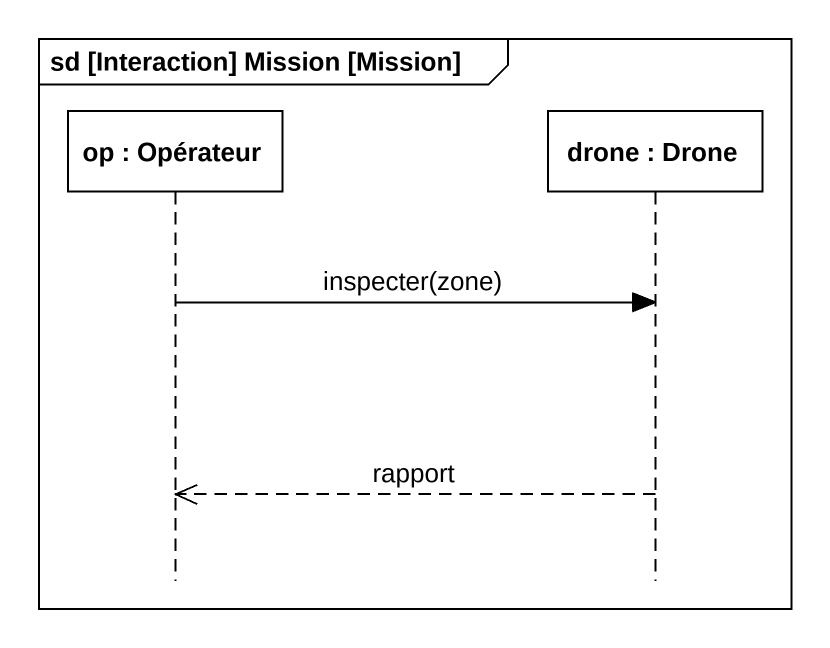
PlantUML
@startuml
mainframe sd [Interaction] Mission [Mission]
hide footbox
participant "op : Opérateur" as op
participant "drone : Drone" as drone

op -> drone : inspecter(zone)
drone -->> op : rapport
@enduml
